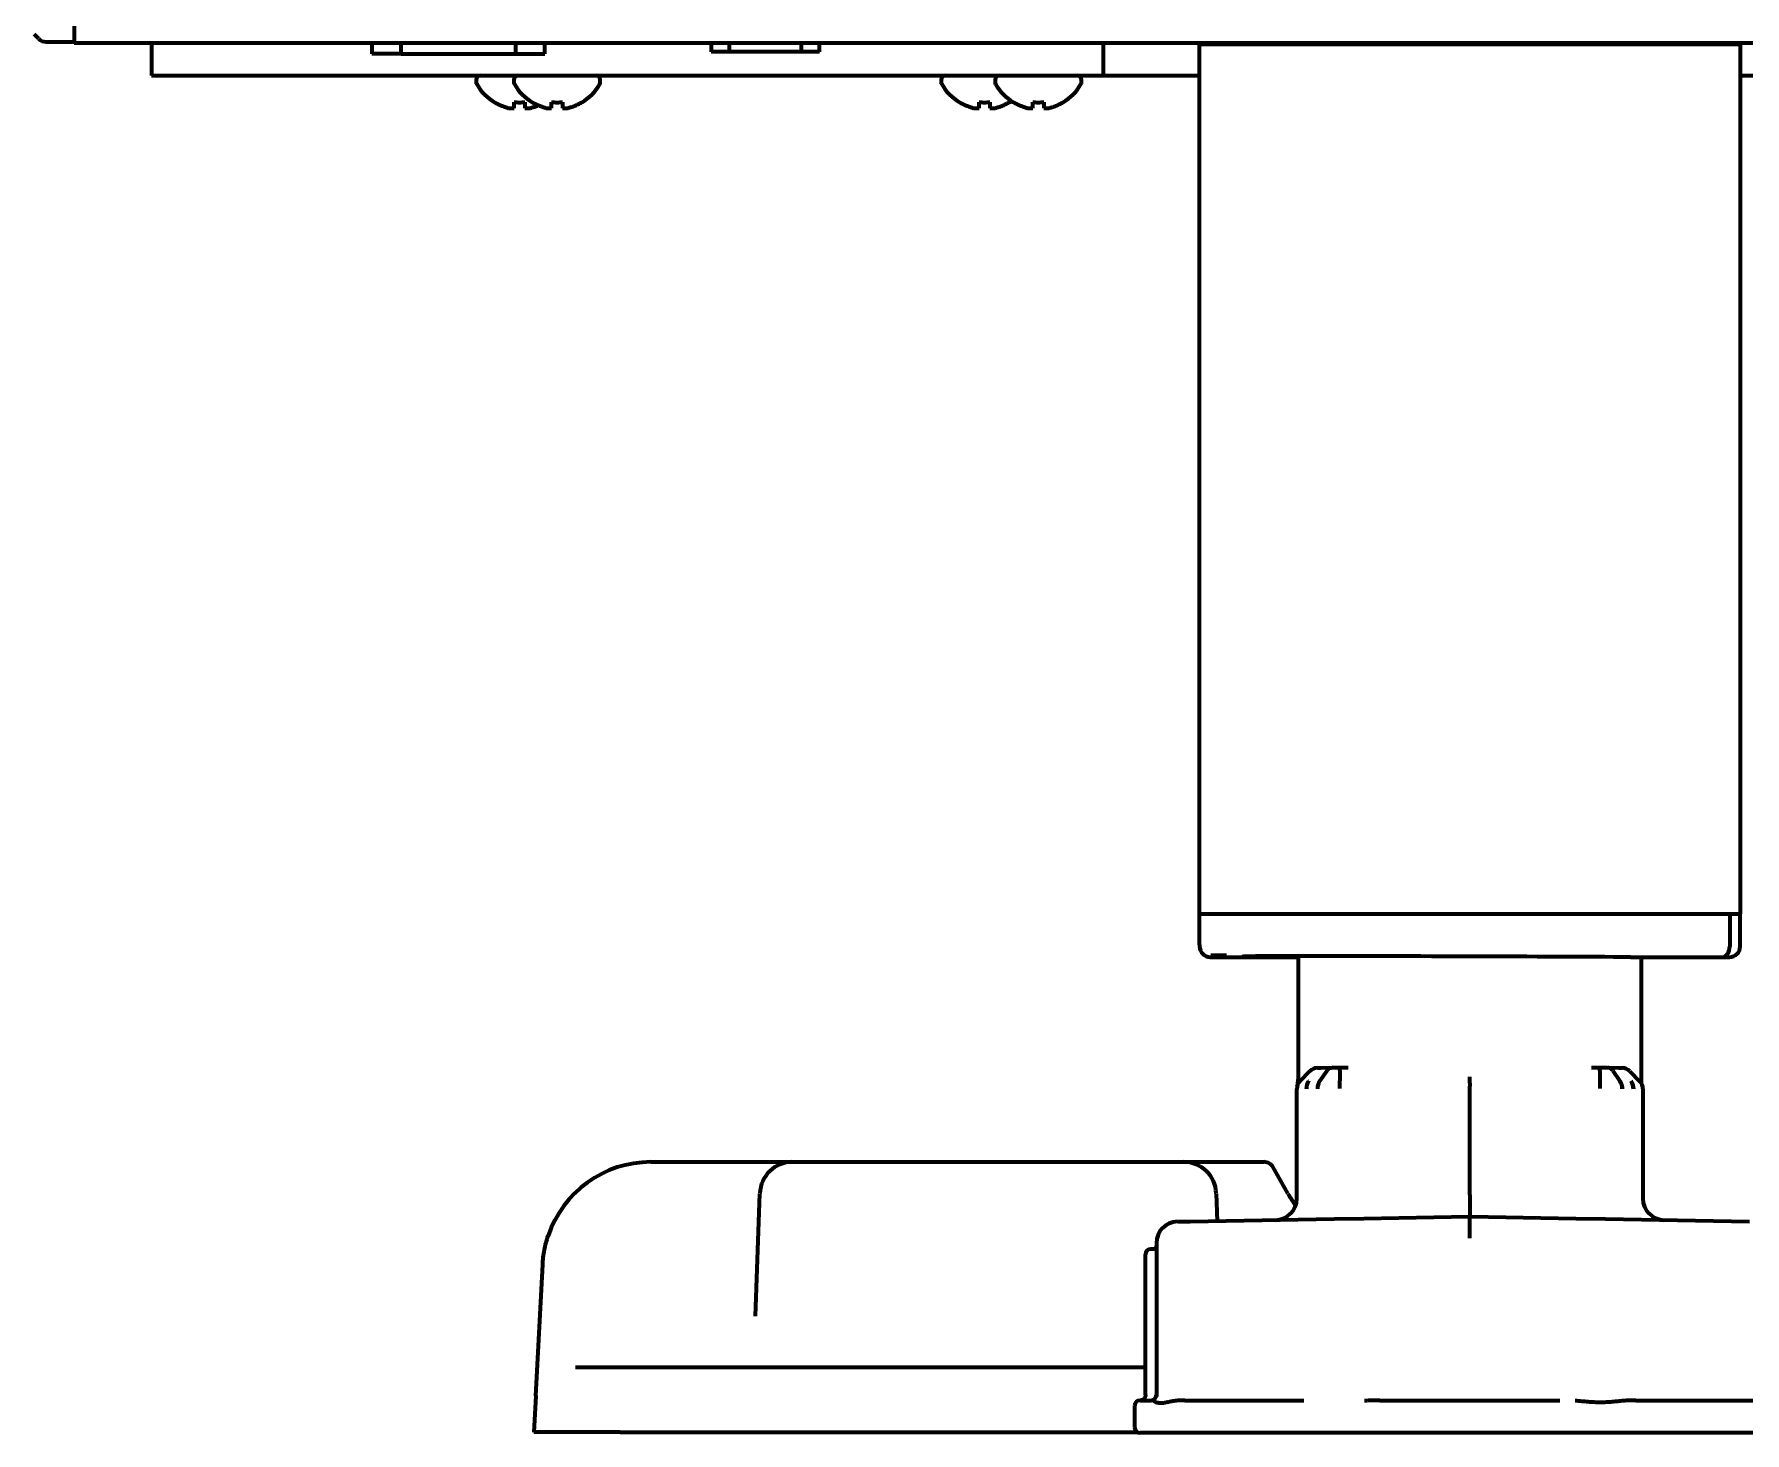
# Model space of a CAD drawing. Header units: inches. Extents: x -2405 to 7588, y 441 to 5654.
# Drawn here: x 551.7 to 709.9, y 2256.6 to 2386 of the extents above; entities that cross this region are included whole.
import ezdxf

# ---------------------------------------------------------------- set-up
doc = ezdxf.new("R2010")
doc.units = ezdxf.units.IN

msp = doc.modelspace()

# ---------------------------------------------------------------- linework, layer by layer
at = {"linetype": 'Continuous', "lineweight": 70}
for p, q in [((551.71, 2385.96), (552.12, 2385.55)), ((555.42, 2386.93), (555.42, 2385.13)), ((552.83, 2385.25), (555.42, 2385.25)), ((726.43, 2385.13), (555.42, 2385.13)), ((562.56, 2385.13), (562.56, 2382.13)), ((582.92, 2385.13), (582.92, 2384.13)), ((585.63, 2384.13), (582.92, 2384.13)), ((585.63, 2384.13), (585.63, 2385.13)), ((585.63, 2384.13), (596.21, 2384.13)), ((596.21, 2385.13), (596.21, 2384.13)), ((596.21, 2384.13), (598.92, 2384.13)), ((598.92, 2384.13), (598.92, 2385.13)), ((614.32, 2385.13), (614.32, 2384.33)), ((616, 2384.33), (614.32, 2384.33)), ((616, 2384.33), (616, 2385.13)), ((622.63, 2384.33), (616, 2384.33)), ((622.63, 2385.13), (622.63, 2384.33)), ((624.32, 2384.33), (622.63, 2384.33)), ((624.32, 2384.33), (624.32, 2385.13)), ((650.56, 2385.13), (650.56, 2382.13)), ((659.47, 2385.03), (659.47, 2385.13)), ((659.47, 2385.03), (661.27, 2385.03)), ((659.47, 2304.58), (659.47, 2385.03)), ((660.67, 2385.03), (660.67, 2385.13)), ((661.27, 2385.03), (707.67, 2385.03)), ((707.67, 2385.03), (709.47, 2385.03)), ((708.27, 2385.03), (708.27, 2385.13)), ((709.47, 2385.03), (709.47, 2385.13)), ((709.47, 2385.03), (709.47, 2304.58)), ((562.56, 2382.13), (565.56, 2382.13)), ((565.56, 2382.13), (642.56, 2382.13)), ((592.58, 2381.73), (592.58, 2381.53)), ((596.06, 2381.73), (596.06, 2381.53)), ((604.06, 2381.53), (604.06, 2381.73)), ((635.58, 2381.73), (635.58, 2381.53)), ((640.56, 2381.73), (640.56, 2381.53)), ((642.56, 2382.13), (650.56, 2382.13)), ((648.56, 2381.53), (648.56, 2381.73)), ((650.56, 2382.13), (658.56, 2382.13)), ((658.56, 2382.13), (659.47, 2382.13)), ((709.47, 2382.13), (711.06, 2382.13)), ((594.28, 2379.65), (594.28, 2379.68)), ((597.76, 2379.65), (597.76, 2379.68)), ((602.36, 2379.68), (602.36, 2379.65)), ((637.28, 2379.65), (637.28, 2379.68)), ((641.88, 2379.68), (641.88, 2379.65)), ((642.26, 2379.65), (642.26, 2379.68)), ((646.86, 2379.68), (646.86, 2379.65)), ((659.47, 2304.58), (661.27, 2304.58)), ((659.47, 2301.72), (659.47, 2304.58)), ((661.27, 2304.58), (707.67, 2304.58)), ((707.67, 2304.58), (709.47, 2304.58)), ((708.51, 2304.58), (708.51, 2301.58)), ((708.51, 2304.58), (708.51, 2301.58)), ((709.47, 2301.58), (709.47, 2304.58)), ((659.47, 2301.72), (659.47, 2301.58)), ((660.9, 2300.58), (661.13, 2300.58)), ((660.9, 2300.58), (661.13, 2300.58)), ((661.13, 2300.58), (668.59, 2300.58)), ((661.13, 2300.58), (668.59, 2300.58)), ((668.59, 2300.67), (668.59, 2288.88)), ((699.32, 2300.58), (707.8, 2300.58)), ((699.32, 2300.58), (707.8, 2300.58)), ((700.34, 2288.88), (700.34, 2300.58)), ((707.81, 2300.58), (708.03, 2300.58)), ((707.81, 2300.58), (708.03, 2300.58)), ((669.68, 2290.03), (668.75, 2289.09)), ((670.38, 2290.33), (670.69, 2290.34)), ((671.23, 2290.06), (670.58, 2289.12)), ((670.69, 2290.34), (671.72, 2290.36)), ((672.45, 2290.37), (673.22, 2290.38)), ((672.45, 2290.08), (672.45, 2289.13)), ((695.72, 2290.38), (696.48, 2290.37)), ((696.49, 2290.08), (696.49, 2289.13)), ((697.21, 2290.36), (698.25, 2290.34)), ((697.7, 2290.06), (698.35, 2289.12)), ((698.25, 2290.34), (698.56, 2290.33)), ((698.36, 2289.12), (698.35, 2289.12)), ((699.25, 2290.03), (700.18, 2289.09)), ((668.47, 2278.26), (668.47, 2288.39)), ((684.47, 2278.58), (684.47, 2288.64)), ((700.47, 2288.39), (700.47, 2278.26)), ((608.72, 2281.63), (613.6, 2281.63)), ((613.6, 2281.63), (621.81, 2281.63)), ((621.81, 2281.63), (627.31, 2281.63)), ((627.31, 2281.63), (652.52, 2281.63)), ((652.52, 2281.63), (658.02, 2281.63)), ((658.02, 2281.63), (664.01, 2281.63)), ((664.01, 2281.63), (665.42, 2281.63)), ((667.35, 2279.22), (666.29, 2281.12)), ((618.42, 2267.36), (618.82, 2278.73)), ((661.02, 2278.73), (661.11, 2276.17)), ((667.63, 2278.72), (667.35, 2279.22)), ((658.62, 2276.13), (671.91, 2276.36)), ((671.91, 2276.36), (674.67, 2276.41)), ((674.67, 2276.41), (684.36, 2276.58)), ((684.36, 2276.58), (684.47, 2276.58)), ((684.47, 2276.58), (684.57, 2276.58)), ((684.57, 2276.58), (694.26, 2276.41)), ((694.26, 2276.41), (697.02, 2276.36)), ((697.02, 2276.36), (710.32, 2276.13)), ((657.45, 2276.11), (658.62, 2276.13)), ((654.48, 2272.83), (654.48, 2273.08)), ((655.23, 2273.58), (654.98, 2273.58)), ((655.48, 2274.11), (655.48, 2259.95)), ((598.09, 2260.01), (598.73, 2272.15)), ((654.48, 2260.08), (654.48, 2272.83)), ((606.07, 2262.63), (601.75, 2262.63)), ((654.48, 2262.63), (606.07, 2262.63)), ((598.09, 2260.01), (597.92, 2256.63)), ((653.47, 2259.08), (653.47, 2257.08)), ((654.02, 2259.58), (654.98, 2259.58)), ((654.5, 2260.08), (654.48, 2260.08)), ((658.1, 2259.58), (669.13, 2259.58)), ((676.14, 2259.58), (692.79, 2259.58)), ((699.81, 2259.58), (710.83, 2259.58)), ((605.91, 2256.63), (597.92, 2256.63)), ((605.91, 2256.63), (653.75, 2256.63)), ((714.97, 2256.58), (653.97, 2256.58))]:
    msp.add_line(p, q, dxfattribs=at)
for centre, radius, start, end in [((552.83, 2386.25), 1, 225, 270), ((592.98, 2381.73), 0.4, 90, 180), ((592.98, 2381.53), 0.4, 180, 210.3012), ((596.78, 2383.75), 4.8, 210.3012, 238.4186), ((596.46, 2381.73), 0.4, 90, 180), ((596.46, 2381.53), 0.4, 180, 210.3012), ((600.26, 2383.75), 4.8, 210.3012, 238.4186), ((599.86, 2383.75), 4.8, 301.5837, 329.6988), ((603.66, 2381.73), 0.4, 0, 90), ((603.66, 2381.53), 0.4, 329.6988, 0), ((635.98, 2381.73), 0.4, 90, 180), ((635.98, 2381.53), 0.4, 180, 210.3012), ((639.78, 2383.75), 4.8, 210.3012, 238.4186), ((640.96, 2381.73), 0.4, 90, 180), ((640.96, 2381.53), 0.4, 180, 210.3012), ((644.76, 2383.75), 4.8, 210.3012, 238.4186), ((644.36, 2383.75), 4.8, 301.5837, 329.6988), ((648.16, 2381.73), 0.4, 0, 90), ((648.16, 2381.53), 0.4, 329.6988, 0), ((596.58, 2383.43), 3.78, 262.3959, 269.9965), ((596.58, 2383.43), 3.78, 270.0035, 277.6041), ((600.06, 2383.43), 3.78, 262.3959, 269.9965), ((600.06, 2383.43), 3.78, 270.0035, 277.6041), ((639.58, 2383.43), 3.78, 262.3959, 269.9965), ((639.58, 2383.43), 3.78, 270.0035, 277.6041), ((639.38, 2383.75), 4.8, 301.5837, 304.0715), ((644.56, 2383.43), 3.78, 262.3959, 269.9965), ((644.56, 2383.43), 3.78, 270.0035, 277.6041), ((669.47, 2288.39), 1, 135.5, 180), ((666.59, 2289.25), 2, 344.3099, 0.04), ((670.39, 2289.33), 1, 91, 135.5), ((699.47, 2288.39), 1, 0, 44.5), ((608.72, 2271.63), 10, 90, 161.5533), ((621.81, 2278.63), 3, 90, 178), ((658.02, 2278.63), 3, 2, 90), ((665.42, 2280.63), 1, 29.22, 90), ((666.47, 2278.26), 2, 271, 0), ((674.61, 2282.63), 8, 209.22, 218.678), ((702.47, 2278.26), 2, 180, 269), ((657.48, 2274.11), 2, 91, 180), ((654.98, 2273.08), 0.5, 90, 180), ((655.23, 2273.83), 0.25, 270, 0), ((653.97, 2259.08), 0.5, 90, 180), ((654.98, 2260.08), 0.5, 270, 0), ((653.97, 2257.08), 0.5, 180, 270)]:
    msp.add_arc(centre, radius, start, end, dxfattribs=at)
for centre, major_axis, ratio, start_param, end_param in [((660.47, 2301.58), (1, 0), 0.999995, 3.141593, 4.709304), ((707.8, 2301.58), (0, 1), 0.707107, 3.141593, 4.712389), ((707.8, 2301.58), (0, 1), 0.707107, 3.141593, 4.712389), ((708.47, 2301.58), (1, 0), 0.999995, 4.715474, 6.283185), ((661.96, 2300.58), (-1.5, 0), 0.003085, 0.00001, 0.785408), ((661.96, 2300.72), (-1.5, 0), 0.003085, 4.712399, 5.977528), ((684.47, 2300.58), (-21, 0.06), 0.003085, 3.927, 6.996876), ((706.97, 2300.58), (1.5, 0), 0.003085, 5.497778, 6.283176), ((670.05, 2288.4), (0.01, -1), 0.707088, 3.925849, 4.70425), ((696.46, 2289.37), (-0.017, -1), 0.01745, 2.356346, 3.141594), ((697.85, 2288.41), (-0.017, -1), 0.707053, 1.583129, 2.362365), ((698.54, 2289.33), (0, 1), 1, 5.48906, 6.265732), ((698.88, 2288.4), (-0.01, -1), 0.707088, 1.578072, 2.357338)]:
    msp.add_ellipse(centre, major_axis=major_axis, ratio=ratio, start_param=start_param, end_param=end_param, dxfattribs=at)
for points, knots in [([(594.28, 2379.68), (594.48, 2379.56), (594.69, 2379.45), (595.01, 2379.31), (595.12, 2379.27), (595.35, 2379.2), (595.46, 2379.16), (595.58, 2379.13)], [0, 0, 0, 0, 0.5, 0.5, 0.75, 0.75, 1, 1, 1, 1]), ([(597.08, 2379.68), (597.08, 2379.56), (597.08, 2379.45), (597.08, 2379.31), (597.08, 2379.27), (597.08, 2379.2), (597.08, 2379.16), (597.08, 2379.13)], [0, 0, 0, 0, 0.5, 0.5, 0.75, 0.75, 1, 1, 1, 1]), ([(597.58, 2379.13), (597.63, 2379.15), (597.74, 2379.18), (597.9, 2379.23), (598.06, 2379.28), (598.2, 2379.34), (598.28, 2379.37), (598.32, 2379.39)], [0, 0, 0, 0, 0.213498, 0.426997, 0.640495, 0.853994, 1, 1, 1, 1]), ([(597.76, 2379.68), (597.96, 2379.56), (598.17, 2379.45), (598.5, 2379.31), (598.61, 2379.27), (598.83, 2379.2), (598.94, 2379.16), (599.06, 2379.13)], [0, 0, 0, 0, 0.5, 0.5, 0.75, 0.75, 1, 1, 1, 1]), ([(600.56, 2379.68), (600.56, 2379.56), (600.56, 2379.45), (600.56, 2379.31), (600.56, 2379.27), (600.56, 2379.2), (600.56, 2379.16), (600.56, 2379.13)], [0, 0, 0, 0, 0.5, 0.5, 0.75, 0.75, 1, 1, 1, 1]), ([(637.28, 2379.68), (637.48, 2379.56), (637.69, 2379.45), (638.01, 2379.31), (638.12, 2379.27), (638.35, 2379.2), (638.46, 2379.16), (638.58, 2379.13)], [0, 0, 0, 0, 0.5, 0.5, 0.75, 0.75, 1, 1, 1, 1]), ([(640.08, 2379.68), (640.08, 2379.56), (640.08, 2379.45), (640.08, 2379.31), (640.08, 2379.27), (640.08, 2379.2), (640.08, 2379.16), (640.08, 2379.13)], [0, 0, 0, 0, 0.5, 0.5, 0.75, 0.75, 1, 1, 1, 1]), ([(642.26, 2379.68), (642.46, 2379.56), (642.67, 2379.45), (643, 2379.31), (643.11, 2379.27), (643.33, 2379.2), (643.44, 2379.16), (643.56, 2379.13)], [0, 0, 0, 0, 0.5, 0.5, 0.75, 0.75, 1, 1, 1, 1]), ([(645.06, 2379.68), (645.06, 2379.56), (645.06, 2379.45), (645.06, 2379.31), (645.06, 2379.27), (645.06, 2379.2), (645.06, 2379.16), (645.06, 2379.13)], [0, 0, 0, 0, 0.5, 0.5, 0.75, 0.75, 1, 1, 1, 1]), ([(669.55, 2289.1), (669.54, 2289.09), (669.54, 2289.08), (669.52, 2289.06), (669.51, 2289.04), (669.49, 2289), (669.48, 2288.98), (669.44, 2288.9), (669.42, 2288.84), (669.39, 2288.75), (669.38, 2288.72), (669.37, 2288.65), (669.37, 2288.62), (669.36, 2288.56), (669.35, 2288.52), (669.35, 2288.47), (669.35, 2288.46), (669.35, 2288.45), (669.35, 2288.43), (669.35, 2288.41), (669.35, 2288.4)], [0, 0, 0, 0, 0.0625, 0.0625, 0.125, 0.125, 0.25, 0.25, 0.5, 0.5, 0.625, 0.625, 0.75, 0.75, 0.875, 0.90625, 0.921875, 0.921875, 0.9375, 1, 1, 1, 1]), ([(670.58, 2289.12), (670.57, 2289.09), (670.54, 2289.06), (670.52, 2289.02), (670.51, 2289), (670.51, 2289), (670.51, 2289), (670.51, 2288.99), (670.5, 2288.98), (670.5, 2288.97), (670.47, 2288.91), (670.45, 2288.85), (670.41, 2288.73), (670.4, 2288.67), (670.39, 2288.54), (670.38, 2288.48), (670.38, 2288.41)], [0, 0, 0, 0, 0.125, 0.1875, 0.195313, 0.195313, 0.203125, 0.203125, 0.21875, 0.25, 0.25, 0.5, 0.5, 0.75, 0.75, 1, 1, 1, 1]), ([(671.23, 2290.06), (671.26, 2290.1), (671.3, 2290.15), (671.35, 2290.2), (671.37, 2290.22), (671.4, 2290.24), (671.41, 2290.25), (671.43, 2290.26), (671.45, 2290.27), (671.5, 2290.3), (671.54, 2290.32), (671.6, 2290.34), (671.61, 2290.34), (671.63, 2290.34), (671.63, 2290.35), (671.63, 2290.35), (671.64, 2290.35), (671.65, 2290.35), (671.68, 2290.35), (671.7, 2290.36), (671.72, 2290.36)], [0, 0, 0, 0, 0.25, 0.25, 0.375, 0.375, 0.4375, 0.4375, 0.5, 0.5, 0.75, 0.75, 0.8125, 0.828125, 0.828125, 0.84375, 0.84375, 0.875, 0.875, 1, 1, 1, 1]), ([(671.72, 2290.36), (671.77, 2290.36), (671.82, 2290.36), (671.91, 2290.36), (671.94, 2290.36), (671.98, 2290.36), (672, 2290.36), (672.03, 2290.36), (672.04, 2290.36), (672.12, 2290.36), (672.19, 2290.36), (672.29, 2290.37), (672.32, 2290.37), (672.39, 2290.37), (672.42, 2290.37), (672.45, 2290.37)], [0, 0, 0, 0, 0.25, 0.25, 0.375, 0.375, 0.4375, 0.4375, 0.5, 0.5, 0.75, 0.75, 0.875, 0.875, 1, 1, 1, 1]), ([(672.45, 2290.08), (672.45, 2290.12), (672.45, 2290.2), (672.45, 2290.27), (672.45, 2290.32), (672.45, 2290.34), (672.45, 2290.35), (672.45, 2290.36), (672.45, 2290.36), (672.45, 2290.36), (672.45, 2290.36), (672.45, 2290.37), (672.45, 2290.37), (672.45, 2290.37)], [0, 0, 0, 0, 0.25, 0.5, 0.5, 0.75, 0.75, 0.8125, 0.84375, 0.84375, 0.875, 0.875, 1, 1, 1, 1]), ([(672.45, 2288.43), (672.45, 2288.49), (672.45, 2288.56), (672.45, 2288.68), (672.45, 2288.75), (672.45, 2288.84), (672.45, 2288.88), (672.45, 2288.92), (672.45, 2288.93), (672.45, 2288.93), (672.45, 2288.93), (672.45, 2288.93), (672.45, 2288.94), (672.45, 2288.96), (672.45, 2288.97), (672.45, 2289.04), (672.45, 2289.09), (672.45, 2289.13)], [0, 0, 0, 0, 0.25, 0.25, 0.5, 0.5, 0.625, 0.65625, 0.660156, 0.660156, 0.664063, 0.664063, 0.671875, 0.6875, 0.75, 0.75, 1, 1, 1, 1]), ([(684.47, 2288.92), (684.47, 2289.02), (684.47, 2289.11), (684.47, 2289.25), (684.47, 2289.33), (684.47, 2289.41), (684.47, 2289.45), (684.47, 2289.47), (684.47, 2289.47), (684.47, 2289.48), (684.47, 2289.49), (684.47, 2289.5)], [0, 0, 0, 0, 0.5, 0.5, 0.75, 0.875, 0.9375, 0.9375, 0.96875, 0.96875, 1, 1, 1, 1]), ([(684.47, 2288.92), (684.47, 2288.92), (684.47, 2288.92), (684.47, 2288.9), (684.47, 2288.85), (684.47, 2288.78), (684.47, 2288.71), (684.47, 2288.66), (684.47, 2288.64)], [0, 0, 0, 0, 0.000031, 0.000031, 0.250024, 0.500016, 0.750008, 1, 1, 1, 1]), ([(696.48, 2290.37), (696.5, 2290.37), (696.51, 2290.37), (696.55, 2290.37), (696.6, 2290.37), (696.68, 2290.36), (696.75, 2290.36), (696.8, 2290.36), (696.81, 2290.36), (696.84, 2290.36), (696.86, 2290.36), (696.94, 2290.36), (697, 2290.36), (697.08, 2290.36), (697.11, 2290.36), (697.16, 2290.36), (697.19, 2290.36), (697.21, 2290.36)], [0, 0, 0, 0, 0.0625, 0.0625, 0.125, 0.25, 0.375, 0.375, 0.4375, 0.4375, 0.5, 0.5, 0.75, 0.75, 0.875, 0.875, 1, 1, 1, 1]), ([(696.49, 2289.13), (696.49, 2289.09), (696.49, 2289.04), (696.49, 2288.93), (696.49, 2288.87), (696.49, 2288.75), (696.49, 2288.69), (696.49, 2288.56), (696.49, 2288.49), (696.49, 2288.43)], [0, 0, 0, 0, 0.25, 0.25, 0.5, 0.5, 0.75, 0.75, 1, 1, 1, 1]), ([(697.7, 2290.06), (697.67, 2290.1), (697.64, 2290.15), (697.59, 2290.19), (697.58, 2290.2), (697.56, 2290.22), (697.55, 2290.23), (697.52, 2290.25), (697.5, 2290.26), (697.44, 2290.3), (697.39, 2290.32), (697.34, 2290.34), (697.32, 2290.34), (697.31, 2290.34), (697.3, 2290.35), (697.3, 2290.35), (697.29, 2290.35), (697.29, 2290.35), (697.26, 2290.35), (697.24, 2290.36), (697.21, 2290.36)], [0, 0, 0, 0, 0.25, 0.25, 0.3125, 0.3125, 0.375, 0.375, 0.5, 0.5, 0.75, 0.75, 0.8125, 0.828125, 0.828125, 0.84375, 0.84375, 0.875, 0.875, 1, 1, 1, 1]), ([(699.39, 2289.1), (699.39, 2289.1), (699.39, 2289.1), (699.4, 2289.08), (699.43, 2289.03), (699.47, 2288.95), (699.51, 2288.86), (699.54, 2288.78), (699.56, 2288.68), (699.58, 2288.59), (699.59, 2288.49), (699.59, 2288.43), (699.59, 2288.4)], [0, 0, 0, 0, 0.00004, 0.00004, 0.125035, 0.25003, 0.375025, 0.50002, 0.625015, 0.75001, 0.875005, 1, 1, 1, 1]), ([(700.42, 2288.69), (700.42, 2288.69), (700.42, 2288.7), (700.42, 2288.7), (700.41, 2288.72), (700.41, 2288.72), (700.41, 2288.73), (700.41, 2288.73)], [0, 0, 0, 0, 0.555109, 0.898472, 0.948951, 0.984417, 1, 1, 1, 1]), ([(684.47, 2278.58), (684.47, 2278.52), (684.47, 2278.41), (684.47, 2278.25), (684.47, 2278.09), (684.47, 2277.93), (684.47, 2277.77), (684.47, 2277.62), (684.47, 2277.48), (684.47, 2277.35), (684.47, 2277.22), (684.47, 2277.1), (684.47, 2277), (684.47, 2276.9), (684.47, 2276.82), (684.47, 2276.74), (684.47, 2276.68), (684.47, 2276.64), (684.47, 2276.6), (684.47, 2276.58), (684.47, 2276.58), (684.47, 2276.58)], [0, 0, 0, 0, 0.052794, 0.105589, 0.158383, 0.211178, 0.263972, 0.316766, 0.369561, 0.422355, 0.47515, 0.527944, 0.580739, 0.633533, 0.686327, 0.739122, 0.791916, 0.844711, 0.897505, 0.950299, 1, 1, 1, 1]), ([(684.47, 2274.58), (684.47, 2274.59), (684.47, 2274.61), (684.47, 2274.64), (684.47, 2274.66), (684.47, 2274.71), (684.47, 2274.74), (684.47, 2274.84), (684.47, 2274.97), (684.47, 2275.09), (684.47, 2275.19), (684.47, 2275.22), (684.47, 2275.28), (684.47, 2275.31), (684.47, 2275.46), (684.47, 2275.58), (684.47, 2275.74), (684.47, 2275.79), (684.47, 2275.87), (684.47, 2275.9), (684.47, 2275.94), (684.47, 2275.97), (684.47, 2276.08), (684.47, 2276.17), (684.47, 2276.26), (684.47, 2276.28), (684.47, 2276.3), (684.47, 2276.31), (684.47, 2276.33), (684.47, 2276.37), (684.47, 2276.4), (684.47, 2276.47), (684.47, 2276.51), (684.47, 2276.55), (684.47, 2276.55), (684.47, 2276.56), (684.47, 2276.56), (684.47, 2276.57), (684.47, 2276.58), (684.47, 2276.58)], [0, 0, 0, 0, 0.015666, 0.015666, 0.031332, 0.031332, 0.062663, 0.062663, 0.125326, 0.187989, 0.187989, 0.219321, 0.219321, 0.250653, 0.250653, 0.375979, 0.375979, 0.438642, 0.438642, 0.469974, 0.469974, 0.501305, 0.501305, 0.626631, 0.626631, 0.657963, 0.657963, 0.673629, 0.673629, 0.689295, 0.751958, 0.751958, 0.877284, 0.877284, 0.908616, 0.908616, 0.939947, 0.939947, 1, 1, 1, 1]), ([(598.73, 2272.15), (598.75, 2272.6), (598.81, 2273.05), (598.93, 2273.71), (598.98, 2273.93), (599.1, 2274.36), (599.16, 2274.58), (599.23, 2274.79)], [0, 0, 0, 0, 0.5, 0.5, 0.75, 0.75, 1, 1, 1, 1]), ([(654.48, 2260.08), (654.48, 2260.05), (654.48, 2260.01), (654.46, 2259.95), (654.46, 2259.92), (654.43, 2259.86), (654.41, 2259.83), (654.38, 2259.77), (654.36, 2259.75), (654.31, 2259.7), (654.29, 2259.68), (654.23, 2259.64), (654.2, 2259.63), (654.14, 2259.6), (654.11, 2259.59), (654.05, 2259.58), (654.01, 2259.58), (653.98, 2259.58)], [0, 0, 0, 0, 0.125, 0.125, 0.25, 0.25, 0.375, 0.375, 0.5, 0.5, 0.625, 0.625, 0.75, 0.75, 0.875, 0.875, 1, 1, 1, 1]), ([(657.1, 2259.51), (656.98, 2259.5), (656.86, 2259.48), (656.64, 2259.43), (656.53, 2259.41), (656.33, 2259.37), (656.23, 2259.35), (656.12, 2259.33), (656.09, 2259.33), (656.05, 2259.32), (656.03, 2259.32), (655.96, 2259.32), (655.88, 2259.31), (655.8, 2259.32), (655.73, 2259.32), (655.7, 2259.33), (655.63, 2259.34), (655.59, 2259.35), (655.55, 2259.36), (655.53, 2259.37), (655.5, 2259.38), (655.49, 2259.38), (655.42, 2259.41), (655.37, 2259.43), (655.28, 2259.48), (655.24, 2259.5), (655.21, 2259.51)], [0, 0, 0, 0, 0.125, 0.125, 0.25, 0.25, 0.375, 0.375, 0.40625, 0.40625, 0.4375, 0.4375, 0.5, 0.5625, 0.5625, 0.625, 0.625, 0.6875, 0.6875, 0.71875, 0.71875, 0.75, 0.75, 0.875, 0.875, 1, 1, 1, 1]), ([(658.1, 2259.58), (657.93, 2259.58), (657.77, 2259.57), (657.51, 2259.56), (657.43, 2259.55), (657.27, 2259.54), (657.18, 2259.53), (657.1, 2259.51)], [0, 0, 0, 0, 0.5, 0.5, 0.75, 0.75, 1, 1, 1, 1]), ([(676.14, 2259.58), (675.91, 2259.58), (675.67, 2259.58), (675.32, 2259.56), (675.2, 2259.56), (674.96, 2259.55), (674.85, 2259.54), (674.73, 2259.53)], [0, 0, 0, 0, 0.5, 0.5, 0.75, 0.75, 1, 1, 1, 1]), ([(698.66, 2259.53), (698.5, 2259.52), (698.33, 2259.5), (697.99, 2259.47), (697.82, 2259.45), (697.46, 2259.42), (697.28, 2259.41), (697.01, 2259.39), (696.92, 2259.39), (696.73, 2259.39), (696.64, 2259.38), (696.45, 2259.38), (696.36, 2259.39), (696.17, 2259.39), (696.07, 2259.39), (695.78, 2259.41), (695.59, 2259.42), (695.3, 2259.44), (695.2, 2259.45), (695, 2259.47), (694.91, 2259.48), (694.61, 2259.5), (694.41, 2259.52), (694.21, 2259.53)], [0, 0, 0, 0, 0.125, 0.125, 0.25, 0.25, 0.375, 0.375, 0.4375, 0.4375, 0.5, 0.5, 0.5625, 0.5625, 0.625, 0.625, 0.75, 0.75, 0.8125, 0.8125, 0.875, 0.875, 1, 1, 1, 1]), ([(699.81, 2259.58), (699.62, 2259.58), (699.43, 2259.58), (699.14, 2259.56), (699.04, 2259.56), (698.85, 2259.55), (698.76, 2259.54), (698.66, 2259.53)], [0, 0, 0, 0, 0.5, 0.5, 0.75, 0.75, 1, 1, 1, 1])]:
    msp.add_open_spline(points, degree=3, knots=knots, dxfattribs=at)
for points, degree in [([(595.58, 2379.13), (595.6, 2379.13), (595.65, 2379.12), (595.73, 2379.12), (595.8, 2379.12), (595.87, 2379.12), (595.94, 2379.12), (596.01, 2379.12), (596.05, 2379.13), (596.08, 2379.13)], 3), ([(596.08, 2379.13), (596.08, 2379.15), (596.08, 2379.18), (596.08, 2379.23), (596.08, 2379.28), (596.08, 2379.34), (596.08, 2379.41), (596.08, 2379.48), (596.08, 2379.57), (596.08, 2379.64), (596.08, 2379.68)], 3), ([(597.08, 2379.13), (597.1, 2379.13), (597.15, 2379.12), (597.22, 2379.12), (597.29, 2379.12), (597.36, 2379.12), (597.43, 2379.12), (597.51, 2379.12), (597.55, 2379.13), (597.58, 2379.13)], 3), ([(599.06, 2379.13), (599.09, 2379.13), (599.14, 2379.12), (599.21, 2379.12), (599.28, 2379.12), (599.35, 2379.12), (599.42, 2379.12), (599.49, 2379.12), (599.54, 2379.13), (599.56, 2379.13)], 3), ([(599.56, 2379.13), (599.56, 2379.15), (599.56, 2379.18), (599.56, 2379.23), (599.56, 2379.28), (599.56, 2379.34), (599.56, 2379.41), (599.56, 2379.48), (599.56, 2379.57), (599.56, 2379.64), (599.56, 2379.68)], 3), ([(600.56, 2379.13), (600.58, 2379.13), (600.63, 2379.12), (600.7, 2379.12), (600.77, 2379.12), (600.85, 2379.12), (600.92, 2379.12), (600.99, 2379.12), (601.04, 2379.13), (601.06, 2379.13)], 3), ([(601.06, 2379.13), (601.11, 2379.15), (601.22, 2379.18), (601.38, 2379.23), (601.54, 2379.28), (601.7, 2379.34), (601.85, 2379.41), (602.01, 2379.48), (602.17, 2379.57), (602.3, 2379.64), (602.36, 2379.68)], 3), ([(638.58, 2379.13), (638.6, 2379.13), (638.65, 2379.12), (638.73, 2379.12), (638.8, 2379.12), (638.87, 2379.12), (638.94, 2379.12), (639.01, 2379.12), (639.05, 2379.13), (639.08, 2379.13)], 3), ([(639.08, 2379.13), (639.08, 2379.15), (639.08, 2379.18), (639.08, 2379.23), (639.08, 2379.28), (639.08, 2379.34), (639.08, 2379.41), (639.08, 2379.48), (639.08, 2379.57), (639.08, 2379.64), (639.08, 2379.68)], 3), ([(640.08, 2379.13), (640.1, 2379.13), (640.15, 2379.12), (640.22, 2379.12), (640.29, 2379.12), (640.36, 2379.12), (640.43, 2379.12), (640.51, 2379.12), (640.55, 2379.13), (640.58, 2379.13)], 3), ([(640.58, 2379.13), (640.63, 2379.15), (640.74, 2379.18), (640.9, 2379.23), (641.06, 2379.28), (641.22, 2379.34), (641.37, 2379.41), (641.52, 2379.48), (641.69, 2379.57), (641.81, 2379.64), (641.88, 2379.68)], 3), ([(643.56, 2379.13), (643.58, 2379.13), (643.63, 2379.12), (643.71, 2379.12), (643.78, 2379.12), (643.85, 2379.12), (643.92, 2379.12), (643.99, 2379.12), (644.03, 2379.13), (644.06, 2379.13)], 3), ([(644.06, 2379.13), (644.06, 2379.15), (644.06, 2379.18), (644.06, 2379.23), (644.06, 2379.28), (644.06, 2379.34), (644.06, 2379.41), (644.06, 2379.48), (644.06, 2379.57), (644.06, 2379.64), (644.06, 2379.68)], 3), ([(645.06, 2379.13), (645.08, 2379.13), (645.13, 2379.12), (645.2, 2379.12), (645.27, 2379.12), (645.34, 2379.12), (645.41, 2379.12), (645.49, 2379.12), (645.53, 2379.13), (645.56, 2379.13)], 3), ([(645.56, 2379.13), (645.61, 2379.15), (645.72, 2379.18), (645.88, 2379.23), (646.04, 2379.28), (646.2, 2379.34), (646.35, 2379.41), (646.5, 2379.48), (646.67, 2379.57), (646.79, 2379.64), (646.86, 2379.68)], 3), ([(698.35, 2289.12), (698.37, 2289.09), (698.4, 2289.04), (698.44, 2288.97), (698.47, 2288.88), (698.5, 2288.79), (698.53, 2288.7), (698.54, 2288.61), (698.55, 2288.51), (698.55, 2288.45), (698.55, 2288.41)], 3), ([(668.52, 2288.71), (668.49, 2288.66), (668.53, 2288.73)], 2), ([(700.42, 2288.68), (700.42, 2288.68), (700.43, 2288.68)], 2), ([(653.99, 2259.58), (653.99, 2259.58), (653.98, 2259.58), (653.98, 2259.58)], 3), ([(654.02, 2259.58), (654.01, 2259.58), (654.01, 2259.58), (654, 2259.58), (653.99, 2259.58), (653.99, 2259.58)], 3), ([(654.48, 2260.08), (654.47, 2259.99)], 1)]:
    msp.add_open_spline(points, degree=degree, dxfattribs=at)

doc.saveas('drawing.dxf')
